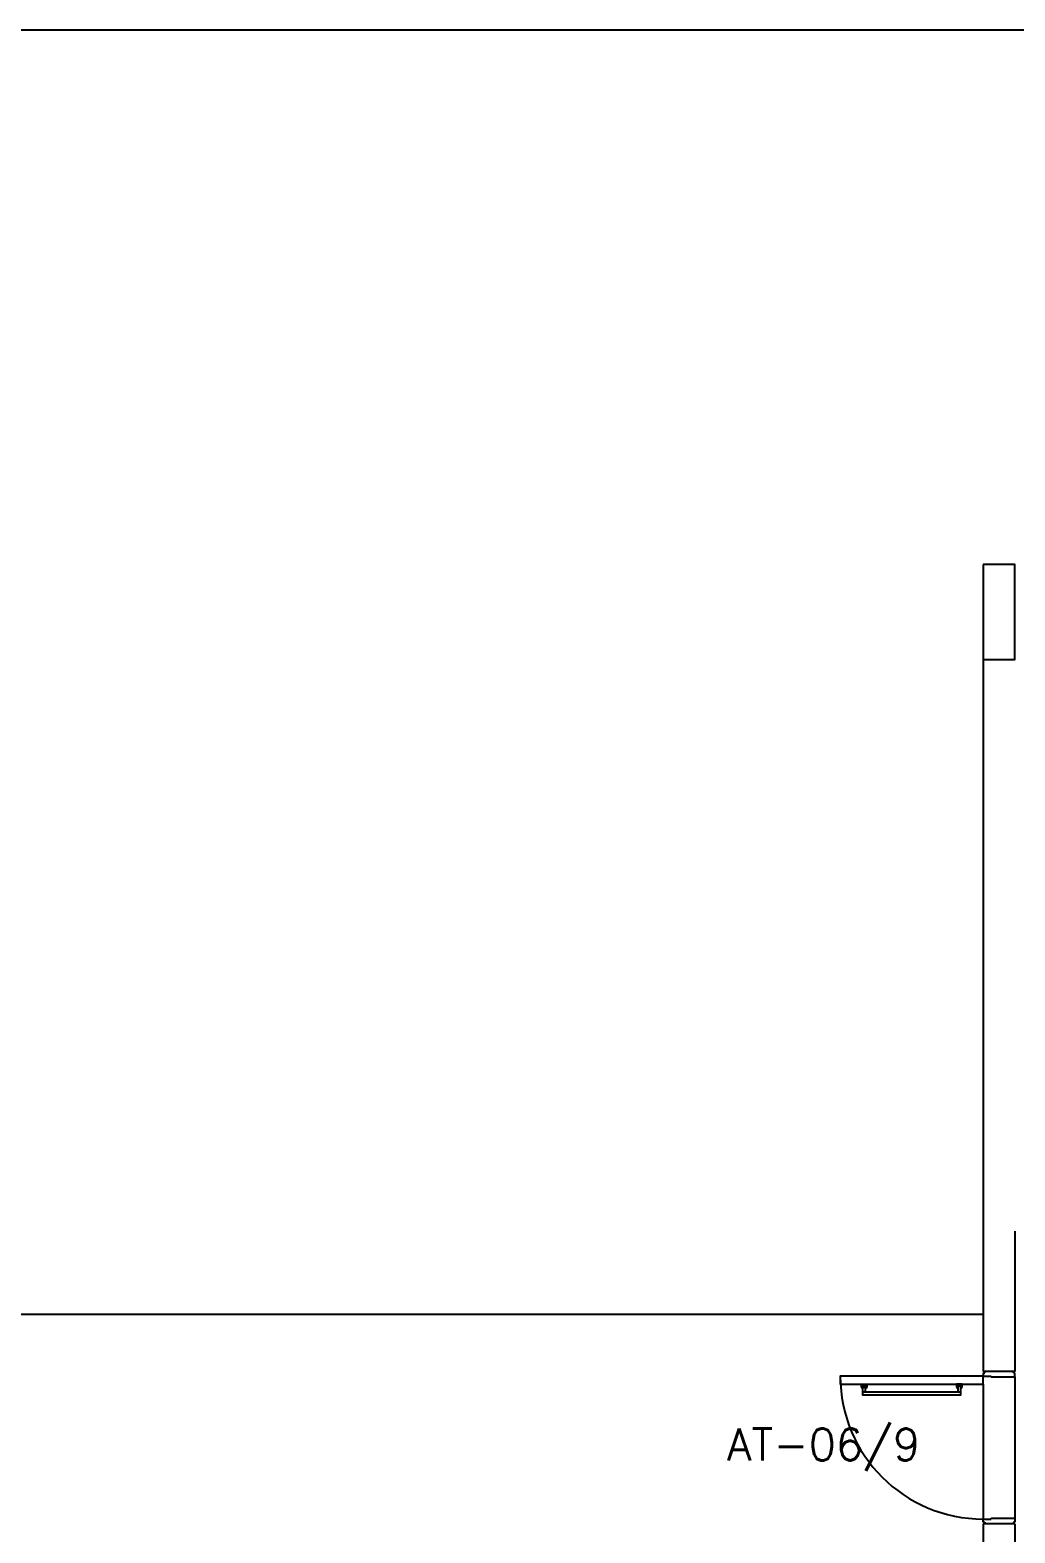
# Model space of a CAD drawing. Header units: millimetres. Extents: x 2128 to 2646, y 1972 to 2207.
# Drawn here: x 2304.61 to 2310.81, y 2019.87 to 2029.33 of the extents above; entities that cross this region are included whole.
import ezdxf

# ---------------------------------------------------------------- set-up
doc = ezdxf.new("R2010")
doc.units = ezdxf.units.MM
for name, color, linetype in [('AR-ALV', 2, 'Continuous'), ('AR-CALÇADA', 1, 'Continuous'), ('AR-ESTC', 3, 'Continuous'), ('AR-PF-maçaneta', 1, 'Continuous'), ('AR-PF-mov', 1, 'Continuous'), ('AR-PF-pm1', 2, 'Continuous'), ('AR-PF-soleira', 1, 'Continuous'), ('AR-PORTA', 1, 'Continuous'), ('ENDEREÇO', 2, 'Continuous')]:
    doc.layers.add(name, color=color, linetype=linetype)
doc.styles.add('UNB1-100', font='simplex.shx', dxfattribs={"height": 0.2})

# ---------------------------------------------------------------- blocks, each defined once
blk = doc.blocks.new('pcf-alv-01p-dir')
at = {"layer": 'AR-PF-maçaneta'}
blk.add_line((0.83, 0.3425), (0.83, 0.9575), dxfattribs=at)
for points in [[(0.83, 0.3575), (0.87, 0.3575), (0.87, 0.3425), (0.81, 0.3425), (0.81, 0.9575), (0.87, 0.9575), (0.87, 0.9425), (0.83, 0.9425)], [(0.87, 0.9575), (0.855, 0.9575), (0.855, 0.9625), (0.865, 0.9675), (0.88, 0.9675), (0.88, 0.9325), (0.865, 0.9325), (0.855, 0.9375), (0.855, 0.9425), (0.87, 0.9425)], [(0.87, 0.3425), (0.855, 0.3425), (0.855, 0.3375), (0.865, 0.3325), (0.88, 0.3325), (0.88, 0.3675), (0.865, 0.3675), (0.855, 0.3625), (0.855, 0.3575), (0.87, 0.3575)]]:
    blk.add_lwpolyline(points, dxfattribs=at)
at = {"layer": 'AR-PF-mov'}
blk.add_arc((0.93, 0.2), 0.9, 90, 180, dxfattribs=at)
at = {"layer": 'AR-PF-pm1'}
for p, q in [((0, 0.01), (0, 0.19)), ((0.01, 0.19), (0, 0.19)), ((0.01, 0.2), (0.03, 0.2)), ((0.01, 0.2), (0.01, 0.19)), ((0.03, 0.2), (0.03, 0.15)), ((0.95, 0.2), (0.93, 0.2)), ((0.93, 0.2), (0.93, 0.15)), ((0.95, 0.2), (0.95, 0.19)), ((0.95, 0.19), (0.96, 0.19)), ((0.96, 0.01), (0.96, 0.19)), ((0.03, 0.15), (0.035, 0.15)), ((0.035, 0.15), (0.035, 0)), ((0.93, 0.15), (0.925, 0.15)), ((0.925, 0.15), (0.925, 0)), ((0.01, 0.01), (0, 0.01)), ((0.01, 0), (0.01, 0.01)), ((0.035, 0), (0.01, 0)), ((0.925, 0), (0.95, 0)), ((0.95, 0), (0.95, 0.01)), ((0.95, 0.01), (0.96, 0.01))]:
    blk.add_line(p, q, dxfattribs=at)
blk.add_lwpolyline([(0.88, 1.1), (0.88, 0.2), (0.93, 0.2), (0.93, 1.1)], close=True, dxfattribs=at)
at = {"layer": 'AR-PF-soleira'}
for p, q in [((0.88, 0.2), (0.03, 0.2)), ((0.925, 0), (0.035, 0))]:
    blk.add_line(p, q, dxfattribs=at)

msp = doc.modelspace()

# ---------------------------------------------------------------- linework, layer by layer
at = {"layer": 'AR-ALV'}
for p, q in [((2310.6115, 2025.3651), (2310.6115, 2020.8826)), ((2310.8115, 2021.7651), (2310.8115, 2020.8826)), ((2310.8115, 2020.8826), (2310.6115, 2020.8826)), ((2310.6115, 2019.9226), (2310.6115, 2019.0401)), ((2310.8115, 2019.9226), (2310.6115, 2019.9226)), ((2310.8115, 2019.9226), (2310.8115, 2019.0401))]:
    msp.add_line(p, q, dxfattribs=at)
at = {"layer": 'AR-CALÇADA'}
for p, q in [((2316.2512, 2029.3301), (2301.3486, 2029.3301)), ((2310.6115, 2021.2401), (2301.3487, 2021.2401))]:
    msp.add_line(p, q, dxfattribs=at)
at = {"layer": 'AR-ESTC'}
msp.add_lwpolyline([(2310.6115, 2025.9651), (2310.6115, 2025.3651), (2310.8115, 2025.3651), (2310.8115, 2025.9651)], close=True, dxfattribs=at)

# ---------------------------------------------------------------- block references
at = {"layer": 'AR-PORTA', "rotation": 90}
msp.add_blockref('pcf-alv-01p-dir', (2310.8115, 2019.9226), dxfattribs=at)

# ---------------------------------------------------------------- texts
at = {"layer": 'ENDEREÇO', "style": 'UNB1-100'}
msp.add_text('AT-06/9', height=0.2, dxfattribs=at).set_placement((2308.9979, 2020.3223))

doc.saveas('drawing.dxf')
